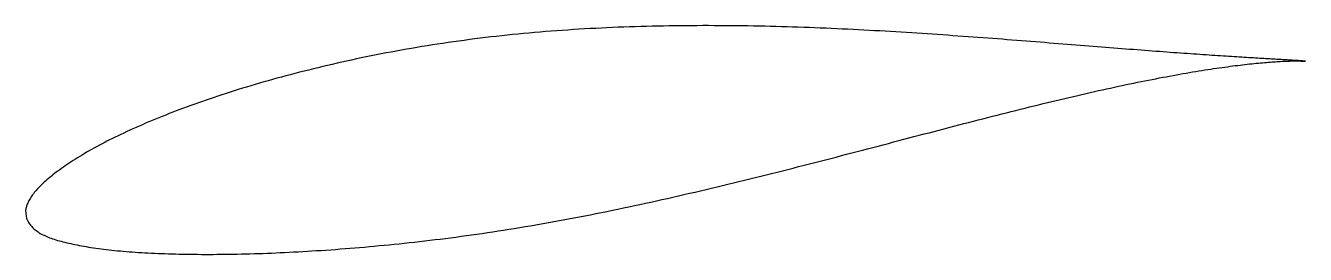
# Model space of a CAD drawing. Header units: metres. Extents: x -29.9 to 60.6, y -6.2 to 10.
import ezdxf

# ---------------------------------------------------------------- set-up
doc = ezdxf.new("R2010")
doc.units = ezdxf.units.M

msp = doc.modelspace()

# ---------------------------------------------------------------- linework, layer by layer
msp.add_lwpolyline([(60.615, 7.437), (60.613, 7.437), (60.608, 7.439), (60.599, 7.44), (60.586, 7.442), (60.571, 7.444), (60.551, 7.446), (60.528, 7.449), (60.501, 7.452), (60.471, 7.455), (60.438, 7.458), (60.401, 7.461), (60.36, 7.465), (60.316, 7.468), (60.269, 7.472), (60.217, 7.476), (60.163, 7.48), (60.105, 7.484), (60.043, 7.489), (59.979, 7.493), (59.91, 7.498), (59.838, 7.502), (59.763, 7.507), (59.684, 7.512), (59.602, 7.517), (59.516, 7.523), (59.427, 7.528), (59.335, 7.534), (59.239, 7.539), (59.139, 7.545), (59.036, 7.551), (58.93, 7.558), (58.821, 7.564), (58.708, 7.571), (58.592, 7.577), (58.472, 7.584), (58.349, 7.591), (58.222, 7.599), (58.093, 7.606), (57.96, 7.614), (57.823, 7.622), (57.684, 7.63), (57.541, 7.638), (57.394, 7.647), (57.245, 7.656), (57.092, 7.664), (56.936, 7.674), (56.777, 7.683), (56.614, 7.693), (56.448, 7.703), (56.279, 7.713), (56.107, 7.724), (55.932, 7.734), (55.753, 7.746), (55.571, 7.757), (55.386, 7.768), (55.198, 7.78), (55.007, 7.792), (54.813, 7.805), (54.616, 7.818), (54.415, 7.831), (54.212, 7.844), (54.005, 7.858), (53.796, 7.872), (53.583, 7.886), (53.367, 7.901), (53.149, 7.916), (52.927, 7.931), (52.703, 7.947), (52.475, 7.963), (52.245, 7.979), (52.011, 7.996), (51.775, 8.013), (51.536, 8.03), (51.294, 8.048), (51.05, 8.066), (50.802, 8.084), (50.552, 8.102), (50.299, 8.121), (50.043, 8.14), (49.784, 8.159), (49.523, 8.179), (49.259, 8.199), (48.992, 8.219), (48.723, 8.24), (48.451, 8.261), (48.176, 8.282), (47.899, 8.304), (47.619, 8.325), (47.337, 8.347), (47.052, 8.369), (46.765, 8.392), (46.475, 8.415), (46.183, 8.437), (45.888, 8.461), (45.591, 8.484), (45.291, 8.508), (44.99, 8.532), (44.685, 8.556), (44.379, 8.58), (44.07, 8.605), (43.759, 8.629), (43.446, 8.654), (43.13, 8.679), (42.812, 8.705), (42.492, 8.73), (42.17, 8.756), (41.846, 8.781), (41.52, 8.807), (41.191, 8.833), (40.861, 8.859), (40.528, 8.885), (40.194, 8.911), (39.858, 8.937), (39.519, 8.964), (39.179, 8.99), (38.837, 9.016), (38.493, 9.042), (38.147, 9.068), (37.8, 9.094), (37.451, 9.12), (37.1, 9.146), (36.747, 9.172), (36.392, 9.197), (36.036, 9.222), (35.678, 9.248), (35.319, 9.273), (34.958, 9.298), (34.596, 9.323), (34.232, 9.348), (33.867, 9.372), (33.5, 9.397), (33.131, 9.42), (32.762, 9.444), (32.391, 9.467), (32.018, 9.49), (31.645, 9.513), (31.27, 9.535), (30.894, 9.557), (30.516, 9.578), (30.138, 9.6), (29.758, 9.62), (29.377, 9.641), (28.996, 9.66), (28.613, 9.679), (28.229, 9.698), (27.844, 9.717), (27.458, 9.735), (27.071, 9.752), (26.683, 9.768), (26.295, 9.784), (25.906, 9.8), (25.515, 9.815), (25.124, 9.829), (24.733, 9.842), (24.34, 9.855), (23.947, 9.867), (23.554, 9.878), (23.159, 9.889), (22.764, 9.899), (22.369, 9.908), (21.973, 9.916), (21.577, 9.924), (21.18, 9.931), (20.783, 9.937), (20.385, 9.942), (19.987, 9.946), (19.589, 9.95), (19.19, 9.952), (18.791, 9.954), (18.392, 9.955), (17.993, 9.955), (17.593, 9.954), (17.193, 9.952), (16.794, 9.949), (16.394, 9.946), (15.994, 9.941), (15.595, 9.935), (15.195, 9.929), (14.795, 9.921), (14.395, 9.912), (13.996, 9.902), (13.597, 9.891), (13.197, 9.879), (12.798, 9.866), (12.4, 9.852), (12.001, 9.837), (11.603, 9.821), (11.206, 9.803), (10.808, 9.785), (10.412, 9.765), (10.015, 9.744), (9.619, 9.722), (9.224, 9.698), (8.829, 9.673), (8.435, 9.648), (8.041, 9.621), (7.648, 9.593), (7.255, 9.563), (6.864, 9.533), (6.473, 9.501), (6.082, 9.467), (5.693, 9.433), (5.304, 9.397), (4.917, 9.36), (4.53, 9.322), (4.144, 9.282), (3.759, 9.241), (3.375, 9.199), (2.992, 9.155), (2.61, 9.11), (2.229, 9.064), (1.849, 9.017), (1.47, 8.969), (1.093, 8.919), (0.716, 8.867), (0.341, 8.815), (-0.033, 8.761), (-0.406, 8.706), (-0.777, 8.651), (-1.147, 8.593), (-1.516, 8.535), (-1.883, 8.475), (-2.249, 8.414), (-2.614, 8.352), (-2.977, 8.289), (-3.339, 8.225), (-3.699, 8.16), (-4.057, 8.094), (-4.414, 8.026), (-4.77, 7.958), (-5.124, 7.889), (-5.476, 7.818), (-5.827, 7.747), (-6.176, 7.675), (-6.523, 7.602), (-6.868, 7.527), (-7.212, 7.452), (-7.554, 7.377), (-7.894, 7.3), (-8.233, 7.223), (-8.569, 7.145), (-8.904, 7.066), (-9.237, 6.986), (-9.568, 6.906), (-9.897, 6.825), (-10.224, 6.744), (-10.549, 6.661), (-10.872, 6.578), (-11.192, 6.494), (-11.511, 6.41), (-11.828, 6.325), (-12.143, 6.24), (-12.455, 6.153), (-12.766, 6.066), (-13.074, 5.979), (-13.38, 5.891), (-13.684, 5.802), (-13.985, 5.713), (-14.285, 5.623), (-14.582, 5.533), (-14.876, 5.443), (-15.169, 5.351), (-15.459, 5.26), (-15.746, 5.167), (-16.032, 5.075), (-16.314, 4.982), (-16.595, 4.888), (-16.873, 4.794), (-17.148, 4.7), (-17.421, 4.606), (-17.692, 4.512), (-17.96, 4.416), (-18.225, 4.321), (-18.488, 4.225), (-18.748, 4.129), (-19.006, 4.033), (-19.261, 3.937), (-19.513, 3.84), (-19.763, 3.744), (-20.01, 3.647), (-20.254, 3.55), (-20.496, 3.452), (-20.734, 3.355), (-20.971, 3.258), (-21.204, 3.16), (-21.435, 3.062), (-21.662, 2.965), (-21.887, 2.867), (-22.109, 2.769), (-22.329, 2.671), (-22.545, 2.573), (-22.758, 2.475), (-22.969, 2.378), (-23.177, 2.28), (-23.381, 2.182), (-23.583, 2.084), (-23.782, 1.986), (-23.978, 1.889), (-24.171, 1.791), (-24.361, 1.694), (-24.548, 1.596), (-24.732, 1.499), (-24.912, 1.402), (-25.09, 1.305), (-25.265, 1.208), (-25.436, 1.111), (-25.605, 1.015), (-25.77, 0.918), (-25.933, 0.822), (-26.092, 0.726), (-26.248, 0.63), (-26.401, 0.534), (-26.55, 0.439), (-26.697, 0.344), (-26.84, 0.249), (-26.98, 0.155), (-27.117, 0.061), (-27.251, -0.032), (-27.382, -0.124), (-27.509, -0.216), (-27.633, -0.307), (-27.754, -0.398), (-27.872, -0.488), (-27.986, -0.577), (-28.098, -0.666), (-28.206, -0.754), (-28.311, -0.841), (-28.412, -0.927), (-28.51, -1.013), (-28.605, -1.097), (-28.697, -1.181), (-28.786, -1.265), (-28.871, -1.348), (-28.952, -1.43), (-29.031, -1.511), (-29.106, -1.592), (-29.178, -1.672), (-29.246, -1.751), (-29.311, -1.83), (-29.373, -1.908), (-29.431, -1.986), (-29.486, -2.063), (-29.538, -2.139), (-29.586, -2.214), (-29.631, -2.288), (-29.673, -2.361), (-29.711, -2.434), (-29.746, -2.505), (-29.777, -2.574), (-29.806, -2.642), (-29.831, -2.708), (-29.853, -2.771), (-29.871, -2.833), (-29.887, -2.89), (-29.9, -2.944), (-29.91, -2.992), (-29.917, -3.033), (-29.922, -3.064), (-29.924, -3.085), (-29.855, -3.663), (-29.853, -3.667), (-29.846, -3.681), (-29.835, -3.702), (-29.819, -3.733), (-29.798, -3.777), (-29.772, -3.827), (-29.743, -3.881), (-29.709, -3.939), (-29.673, -3.998), (-29.632, -4.057), (-29.588, -4.116), (-29.541, -4.175), (-29.49, -4.233), (-29.436, -4.29), (-29.379, -4.346), (-29.318, -4.401), (-29.254, -4.455), (-29.186, -4.507), (-29.116, -4.559), (-29.042, -4.609), (-28.964, -4.658), (-28.884, -4.706), (-28.8, -4.753), (-28.713, -4.799), (-28.622, -4.843), (-28.528, -4.887), (-28.431, -4.929), (-28.331, -4.97), (-28.227, -5.01), (-28.12, -5.05), (-28.01, -5.088), (-27.897, -5.126), (-27.78, -5.162), (-27.66, -5.198), (-27.537, -5.234), (-27.411, -5.268), (-27.281, -5.302), (-27.148, -5.336), (-27.012, -5.368), (-26.873, -5.401), (-26.73, -5.433), (-26.584, -5.464), (-26.435, -5.495), (-26.283, -5.526), (-26.128, -5.556), (-25.969, -5.585), (-25.808, -5.614), (-25.643, -5.642), (-25.475, -5.67), (-25.304, -5.697), (-25.13, -5.723), (-24.952, -5.749), (-24.772, -5.774), (-24.589, -5.799), (-24.402, -5.822), (-24.213, -5.845), (-24.021, -5.867), (-23.825, -5.889), (-23.627, -5.909), (-23.426, -5.929), (-23.221, -5.948), (-23.014, -5.966), (-22.804, -5.984), (-22.591, -6), (-22.376, -6.016), (-22.157, -6.032), (-21.935, -6.046), (-21.711, -6.06), (-21.484, -6.073), (-21.254, -6.086), (-21.021, -6.098), (-20.786, -6.109), (-20.548, -6.119), (-20.307, -6.129), (-20.063, -6.138), (-19.817, -6.146), (-19.568, -6.153), (-19.316, -6.16), (-19.062, -6.166), (-18.805, -6.171), (-18.546, -6.175), (-18.284, -6.179), (-18.019, -6.182), (-17.752, -6.184), (-17.482, -6.186), (-17.21, -6.187), (-16.936, -6.187), (-16.659, -6.186), (-16.379, -6.185), (-16.098, -6.183), (-15.813, -6.18), (-15.527, -6.176), (-15.238, -6.171), (-14.947, -6.166), (-14.653, -6.16), (-14.357, -6.153), (-14.059, -6.145), (-13.759, -6.136), (-13.457, -6.127), (-13.152, -6.117), (-12.846, -6.106), (-12.537, -6.094), (-12.226, -6.081), (-11.913, -6.067), (-11.598, -6.053), (-11.281, -6.037), (-10.962, -6.021), (-10.641, -6.003), (-10.318, -5.986), (-9.993, -5.967), (-9.666, -5.947), (-9.337, -5.926), (-9.007, -5.904), (-8.675, -5.882), (-8.34, -5.858), (-8.005, -5.834), (-7.667, -5.809), (-7.328, -5.782), (-6.987, -5.755), (-6.644, -5.727), (-6.3, -5.699), (-5.954, -5.669), (-5.606, -5.638), (-5.257, -5.607), (-4.906, -5.574), (-4.554, -5.541), (-4.201, -5.506), (-3.846, -5.471), (-3.489, -5.435), (-3.131, -5.397), (-2.772, -5.358), (-2.412, -5.319), (-2.05, -5.278), (-1.687, -5.237), (-1.323, -5.194), (-0.957, -5.15), (-0.59, -5.105), (-0.223, -5.059), (0.146, -5.012), (0.516, -4.963), (0.887, -4.914), (1.259, -4.863), (1.632, -4.811), (2.006, -4.758), (2.381, -4.704), (2.757, -4.649), (3.134, -4.593), (3.512, -4.535), (3.89, -4.476), (4.269, -4.416), (4.649, -4.355), (5.03, -4.293), (5.412, -4.23), (5.794, -4.166), (6.176, -4.1), (6.56, -4.034), (6.944, -3.966), (7.328, -3.897), (7.713, -3.827), (8.099, -3.756), (8.485, -3.685), (8.872, -3.612), (9.259, -3.538), (9.646, -3.463), (10.034, -3.387), (10.422, -3.31), (10.81, -3.232), (11.199, -3.153), (11.588, -3.074), (11.977, -2.993), (12.366, -2.912), (12.756, -2.83), (13.145, -2.747), (13.535, -2.663), (13.925, -2.579), (14.315, -2.494), (14.705, -2.408), (15.095, -2.321), (15.485, -2.234), (15.875, -2.146), (16.265, -2.057), (16.654, -1.968), (17.044, -1.878), (17.433, -1.788), (17.823, -1.697), (18.212, -1.606), (18.6, -1.514), (18.989, -1.422), (19.377, -1.329), (19.765, -1.236), (20.152, -1.142), (20.54, -1.048), (20.926, -0.954), (21.313, -0.86), (21.699, -0.765), (22.084, -0.67), (22.469, -0.574), (22.853, -0.478), (23.237, -0.382), (23.62, -0.286), (24.002, -0.19), (24.384, -0.094), (24.765, 0.003), (25.146, 0.1), (25.525, 0.197), (25.904, 0.294), (26.282, 0.391), (26.66, 0.488), (27.036, 0.585), (27.412, 0.682), (27.786, 0.779), (28.16, 0.876), (28.533, 0.973), (28.905, 1.07), (29.276, 1.167), (29.645, 1.264), (30.014, 1.36), (30.382, 1.456), (30.748, 1.552), (31.114, 1.648), (31.478, 1.743), (31.841, 1.838), (32.203, 1.933), (32.563, 2.027), (32.923, 2.121), (33.281, 2.215), (33.637, 2.309), (33.993, 2.401), (34.347, 2.494), (34.699, 2.586), (35.05, 2.677), (35.4, 2.768), (35.748, 2.859), (36.095, 2.949), (36.44, 3.038), (36.784, 3.127), (37.126, 3.215), (37.467, 3.302), (37.806, 3.389), (38.143, 3.475), (38.479, 3.561), (38.813, 3.646), (39.145, 3.73), (39.475, 3.813), (39.804, 3.895), (40.131, 3.977), (40.456, 4.058), (40.78, 4.139), (41.101, 4.218), (41.421, 4.297), (41.738, 4.374), (42.054, 4.451), (42.368, 4.527), (42.68, 4.603), (42.99, 4.677), (43.297, 4.75), (43.603, 4.822), (43.907, 4.894), (44.209, 4.964), (44.508, 5.034), (44.806, 5.102), (45.101, 5.17), (45.394, 5.237), (45.685, 5.302), (45.973, 5.367), (46.26, 5.43), (46.544, 5.493), (46.826, 5.554), (47.106, 5.615), (47.383, 5.675), (47.658, 5.733), (47.93, 5.79), (48.2, 5.847), (48.468, 5.902), (48.734, 5.957), (48.996, 6.01), (49.257, 6.062), (49.515, 6.114), (49.77, 6.164), (50.023, 6.213), (50.273, 6.261), (50.521, 6.308), (50.766, 6.354), (51.009, 6.399), (51.249, 6.443), (51.486, 6.486), (51.72, 6.528), (51.952, 6.569), (52.182, 6.608), (52.408, 6.647), (52.632, 6.685), (52.853, 6.722), (53.071, 6.757), (53.287, 6.792), (53.499, 6.826), (53.709, 6.858), (53.916, 6.89), (54.12, 6.921), (54.321, 6.95), (54.52, 6.979), (54.715, 7.007), (54.908, 7.034), (55.097, 7.059), (55.284, 7.084), (55.467, 7.108), (55.648, 7.131), (55.826, 7.153), (56, 7.175), (56.172, 7.195), (56.34, 7.214), (56.506, 7.233), (56.668, 7.251), (56.828, 7.268), (56.984, 7.284), (57.137, 7.299), (57.287, 7.313), (57.434, 7.327), (57.577, 7.34), (57.718, 7.352), (57.855, 7.364), (57.989, 7.375), (58.12, 7.385), (58.248, 7.394), (58.372, 7.403), (58.493, 7.411), (58.611, 7.418), (58.726, 7.425), (58.837, 7.431), (58.945, 7.437), (59.05, 7.442), (59.151, 7.447), (59.25, 7.45), (59.344, 7.454), (59.436, 7.457), (59.524, 7.459), (59.609, 7.461), (59.69, 7.463), (59.768, 7.464), (59.843, 7.465), (59.914, 7.465), (59.982, 7.465), (60.046, 7.465), (60.107, 7.464), (60.165, 7.463), (60.219, 7.462), (60.27, 7.461), (60.317, 7.459), (60.361, 7.457), (60.401, 7.456), (60.438, 7.454), (60.472, 7.452), (60.502, 7.449), (60.528, 7.447), (60.551, 7.445), (60.571, 7.443), (60.587, 7.442), (60.599, 7.44), (60.608, 7.438), (60.613, 7.437), (60.615, 7.437)], close=True)

doc.saveas('drawing.dxf')
